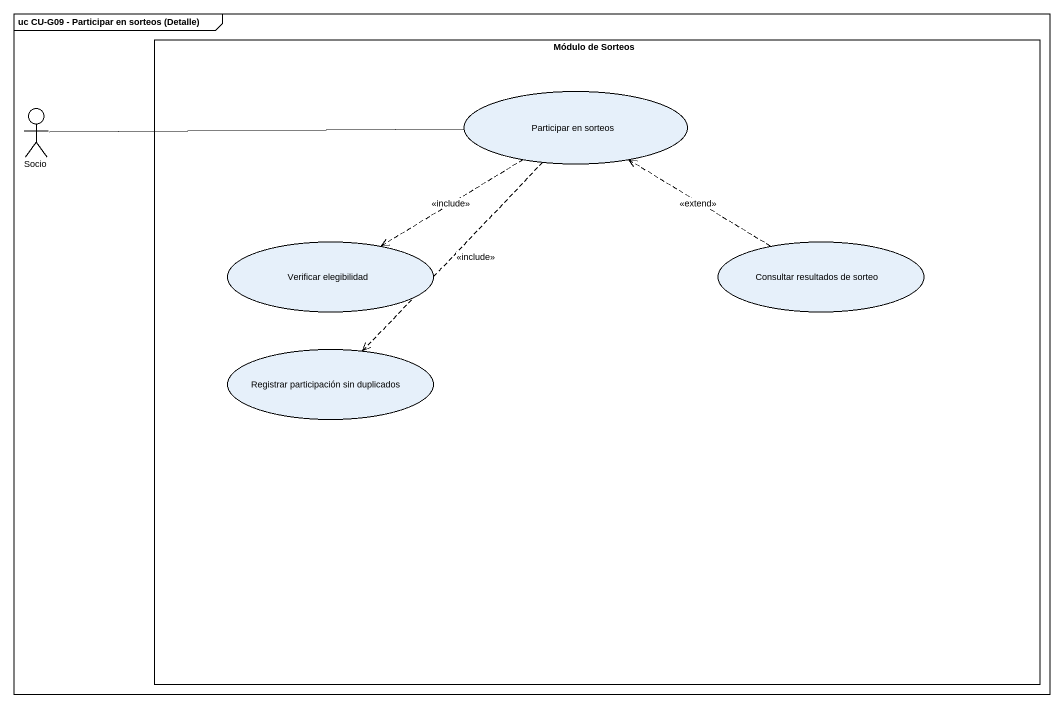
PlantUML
@startuml
mainframe uc CU-G09 - Participar en sorteos (Detalle)
rectangle "Módulo de Sorteos" as Módulo_de_Sorteos {
  usecase "Participar en sorteos" as Participar_en_sorteos
  usecase "Verificar elegibilidad" as Verificar_elegibilidad
  usecase "Consultar resultados de sorteo" as Consultar_resultados_de
  usecase "Registrar participación sin duplicados" as Registrar_participación_sin
}
actor Socio
Participar_en_sorteos ..> Verificar_elegibilidad : <<include>>
Participar_en_sorteos ..> Registrar_participación_sin : <<include>>
Socio -right- Participar_en_sorteos
Consultar_resultados_de .up.> Participar_en_sorteos : <<extend>>
@enduml
